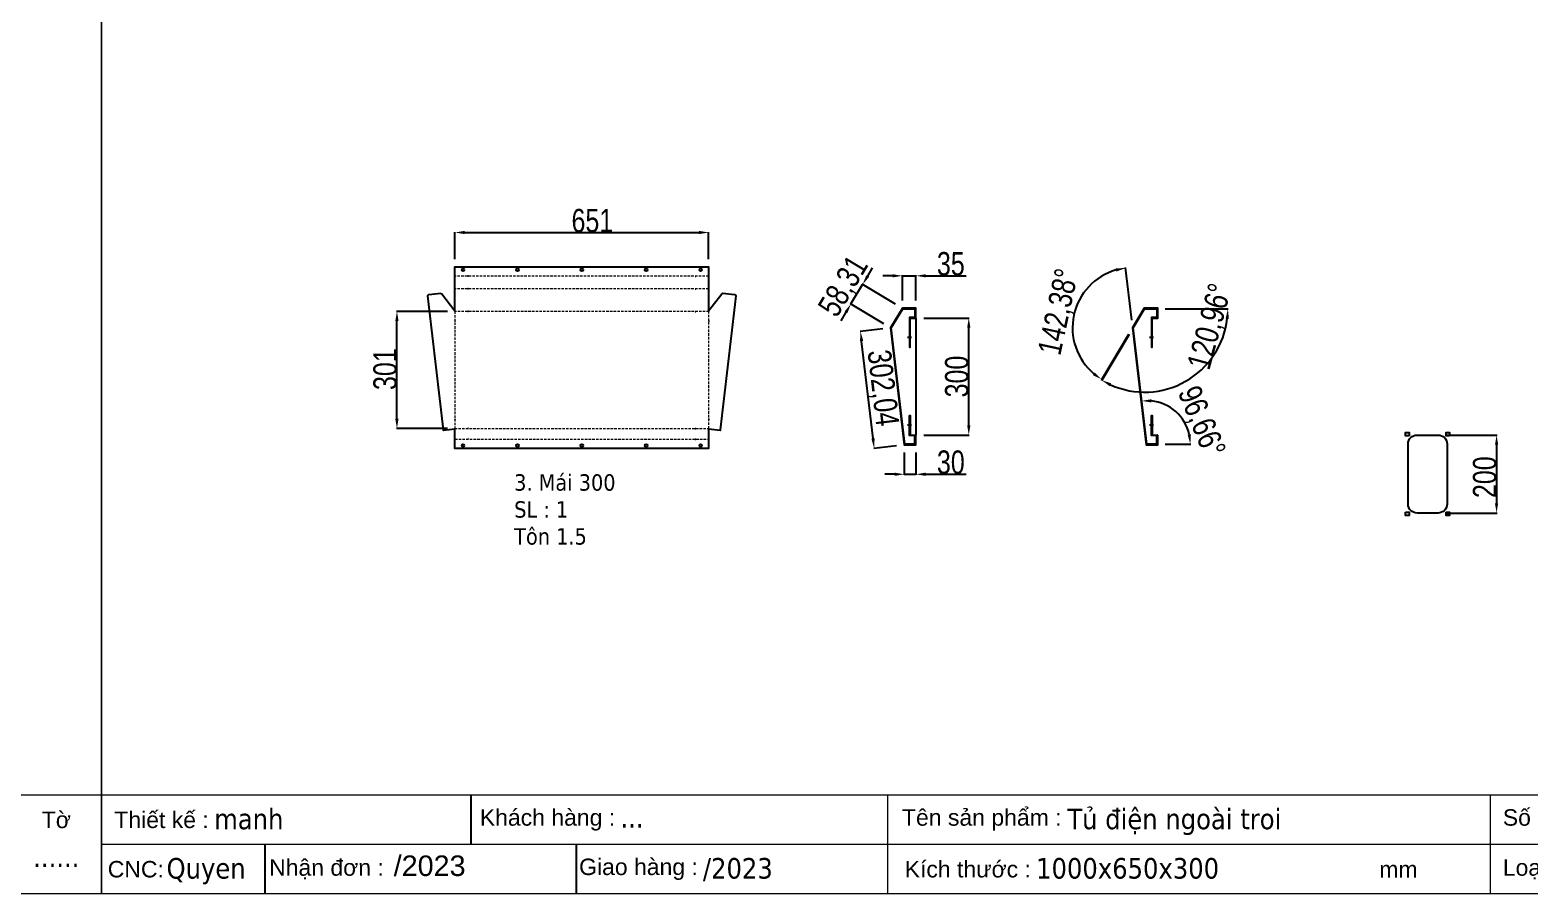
# Model space of a CAD drawing. Header units: inches. Extents: x 21 to 136330, y 8 to 58290.
# Drawn here: x 38993 to 42840, y 35034 to 37250 of the extents above; entities that cross this region are included whole.
import ezdxf
from ezdxf.enums import TextEntityAlignment as Align

# ---------------------------------------------------------------- set-up
doc = ezdxf.new("R2010")
doc.units = ezdxf.units.IN
doc.header["$MEASUREMENT"] = 0
doc.linetypes.add('HIDDEN', pattern=[9.525, 6.35, -3.175])
for name, color, linetype in [('0 KHUNG KT01', 7, 'Continuous'), ('@.0.DM. NÉT CHÍNH', 7, 'Continuous'), ('@.0.DM. NÉT CHÍNH @ 1', 7, 'Continuous')]:
    doc.layers.add(name, color=color, linetype=linetype)
doc.layers.add('0 TĂNG CỨNG', color=7, linetype='Continuous', lineweight=15)
doc.layers.add('@.0.DM. NÉT ĐỨT', color=8, linetype='HIDDEN', lineweight=9)
for name, color, linetype, transparency in [('@.0.DM. KÍCH THƯỚC', 8, 'Continuous', 0.2), ('@.0.DM. KÍCH THƯỚC @ 1', 8, 'Continuous', 0.2), ('@.DM. KÍCH THƯỚC', 8, 'Continuous', 0.2), ('@.DM. KÍCH THƯỚC @ 1', 8, 'Continuous', 0.2)]:
    doc.layers.add(name, color=color, linetype=linetype, transparency=transparency)
doc.styles.add('ARIAL', font='arial.ttf')
doc.styles.add('Note Text (ISO)', font='tahoma.ttf')
doc.styles.add('roman', font='roman.shx', dxfattribs={"width": 0.8})
doc.styles.add('Tahoma (Input Text)', font='tahoma.ttf')
doc.dimstyles.new('Kích thước Duy Mạnh', dxfattribs={"dimtxt": 30, "dimasz": 25, "dimexe": 1.25, "dimexo": 20, "dimtad": 1, "dimdec": 1, "dimtxsty": 'roman', "dimcen": 2.5, "dimclrd": 8, "dimclre": 8, "dimclrt": 2, "dimadec": 0, "dimazin": 0, "dimtfac": 1, "dimtdec": 1, "dimtix": 1, "dimtmove": 0, "dimatfit": 3, "dimfxl": 1, "dimtfillclr": 1, "dimarcsym": 0})

# ---------------------------------------------------------------- blocks, each defined once
blk = doc.blocks.new('KHUNG KT1')
at = {"color": 7}
for p, q in [((7128, -4752), (0, -4752)), ((2294.1, -4752), (2294.1, -5040)), ((4052.8, -4752), (4052.8, -5040)), ((4848, -4896), (0, -4896))]:
    blk.add_line(p, q, dxfattribs=at)
blk.add_lwpolyline([(0, 0), (7128, 0), (7128, -5040), (0, -5040)], close=True, dxfattribs=at)
at = {"layer": '0 KHUNG KT01'}
for p, q in [((1077.9, -4752), (1077.9, -4896)), ((476.3, -4896), (476.3, -5040)), ((1385.1, -4896), (1385.1, -5040))]:
    blk.add_line(p, q, dxfattribs=at)
at = {"color": 2, "char_height": 48, "style": 'ARIAL'}
for s, insert, width, attachment_point in [('  Thiết kế :', (0, -4824), 2202.321, 4), ('  Khách hàng :', (1066.9, -4824), 2202.321, 4), ('  Tên sản phẩm :', (2299.1, -4824), 2202.321, 4), ('  Số lượng :', (4052.8, -4824), 2202.321, 4), ('Tờ', (6996, -4824), 264, 5), ('CNC:', (18.2, -4968), 2202.321, 4), ('  Nhận đơn :', (451.9, -4968), 2202.321, 4), ('  Giao hàng :', (1356.7, -4968), 2202.321, 4), ('  Kích thước :', (2307, -4968), 2202.321, 4), ('  Loại tôn :', (4052.8, -4968), 2202.321, 4), ('mm', (3729.5, -4968), 2202.321, 4)]:
    blk.add_mtext(s, dxfattribs=dict(at, insert=insert, width=width, attachment_point=attachment_point))
at = {"color": 1, "style": 'Tahoma (Input Text)', "flags": 8}
for tag, p in [('#01', (328.9, -4851.1)), ('#03', (1514.7, -4846.3)), ('#05', (2819, -4851.1)), ('#07', (4424, -4851.1)), ('#09', (5172.9, -4851.1)), ('#02', (189.8, -4995.1)), ('#04', (1755.3, -4995.1)), ('#06', (2727.8, -4995.1)), ('#08', (4382.7, -4995.1)), ('#10', (5172.9, -4995.1))]:
    blk.add_attdef(tag, p, '', height=60, dxfattribs=at)
blk.add_attdef('#11', text='', height=60, dxfattribs=at).set_placement((6996, -4961.6), align=Align.CENTER)
at = {"layer": '0 TĂNG CỨNG', "color": 1, "style": 'ARIAL'}
blk.add_attdef('#12', (852.8, -4987.6), '', height=60, dxfattribs=at)
blk = doc.blocks.new('*D734')
at = {"layer": '@.0.DM. NÉT CHÍNH', "color": 8, "lineweight": -2, "transparency": 16777216}
for p, q in [((42627.1, 36211.3), (42758.3, 36211.3)), ((42627.1, 36011.3), (42758.3, 36011.3))]:
    blk.add_line(p, q, dxfattribs=at)
at = {"layer": '@.0.DM. NÉT CHÍNH', "lineweight": -2, "transparency": 16777216}
blk.add_line((42757.1, 36186.3), (42757.1, 36036.3), dxfattribs=at)
at = {"layer": '@.0.DM. NÉT CHÍNH', "transparency": 16777216}
for points in [[(42752.9, 36186.3), (42761.2, 36186.3), (42757.1, 36211.3)], [(42752.9, 36036.3), (42761.2, 36036.3), (42757.1, 36011.3)]]:
    blk.add_solid(points, dxfattribs=at)
at = {"layer": 'Defpoints', "color": 0, "transparency": 16777216}
for p in [(42607.1, 36211.3), (42607.1, 36011.3), (42757.1, 36011.3)]:
    blk.add_point(p, dxfattribs=at)
at = {"layer": '@.0.DM. NÉT CHÍNH', "color": 2, "transparency": 16777216, "insert": (42696.4, 36049.6), "char_height": 60, "attachment_point": 1, "rotation": 90, "style": 'roman'}
blk.add_mtext('200', dxfattribs=at)
blk = doc.blocks.new('*D859')
at = {"layer": '@.0.DM. KÍCH THƯỚC', "color": 8, "lineweight": -2, "transparency": 16777216}
for p, q in [((41237, 36166.3), (41237, 36109.4)), ((41267, 36166.3), (41267, 36109.4))]:
    blk.add_line(p, q, dxfattribs=at)
at = {"layer": '@.0.DM. KÍCH THƯỚC', "lineweight": -2, "transparency": 16777216}
for p, q in [((41212, 36110.7), (41187, 36110.7)), ((41237, 36110.7), (41267, 36110.7)), ((41292, 36110.7), (41395.9, 36110.7))]:
    blk.add_line(p, q, dxfattribs=at)
at = {"layer": '@.0.DM. KÍCH THƯỚC', "transparency": 16777216}
for points in [[(41212, 36114.8), (41212, 36106.5), (41237, 36110.7)], [(41292, 36114.8), (41292, 36106.5), (41267, 36110.7)]]:
    blk.add_solid(points, dxfattribs=at)
at = {"layer": 'Defpoints', "color": 0, "transparency": 16777216}
for p in [(41237, 36186.3), (41267, 36186.3), (41267, 36110.7)]:
    blk.add_point(p, dxfattribs=at)
at = {"layer": '@.0.DM. KÍCH THƯỚC', "color": 2, "transparency": 16777216, "insert": (41356.4, 36141.3), "char_height": 60, "attachment_point": 5, "style": 'roman'}
blk.add_mtext('30', dxfattribs=at)
blk = doc.blocks.new('*D860')
at = {"layer": '@.0.DM. KÍCH THƯỚC', "color": 8, "lineweight": -2, "transparency": 16777216}
for p, q in [((41287, 36511.3), (41403.7, 36511.3)), ((41287, 36211.3), (41403.7, 36211.3))]:
    blk.add_line(p, q, dxfattribs=at)
at = {"layer": '@.0.DM. KÍCH THƯỚC', "lineweight": -2, "transparency": 16777216}
blk.add_line((41402.5, 36236.3), (41402.5, 36486.3), dxfattribs=at)
at = {"layer": '@.0.DM. KÍCH THƯỚC', "transparency": 16777216}
for points in [[(41398.3, 36486.3), (41406.7, 36486.3), (41402.5, 36511.3)], [(41398.3, 36236.3), (41406.7, 36236.3), (41402.5, 36211.3)]]:
    blk.add_solid(points, dxfattribs=at)
at = {"layer": 'Defpoints', "color": 0, "transparency": 16777216}
for p in [(41267, 36511.3), (41402.5, 36511.3), (41267, 36211.3)]:
    blk.add_point(p, dxfattribs=at)
at = {"layer": '@.0.DM. KÍCH THƯỚC', "color": 2, "transparency": 16777216, "insert": (41371.9, 36361.3), "char_height": 60, "attachment_point": 5, "rotation": 90, "style": 'roman'}
blk.add_mtext('300', dxfattribs=at)
blk = doc.blocks.new('*D861')
at = {"layer": '@.0.DM. KÍCH THƯỚC', "color": 8, "lineweight": -2, "transparency": 16777216}
for p, q in [((41182.1, 36484), (41123.4, 36477.1)), ((41217.1, 36184), (41158.4, 36177.1))]:
    blk.add_line(p, q, dxfattribs=at)
at = {"layer": '@.0.DM. KÍCH THƯỚC', "lineweight": -2, "transparency": 16777216}
blk.add_line((41156.7, 36202.1), (41127.5, 36452.4), dxfattribs=at)
at = {"layer": '@.0.DM. KÍCH THƯỚC', "transparency": 16777216}
for points in [[(41131.6, 36452.9), (41123.4, 36452), (41124.6, 36477.3)], [(41160.8, 36202.6), (41152.6, 36201.6), (41159.6, 36177.3)]]:
    blk.add_solid(points, dxfattribs=at)
at = {"layer": 'Defpoints', "color": 0, "transparency": 16777216}
for p in [(41124.6, 36477.3), (41202, 36486.3), (41237, 36186.3)]:
    blk.add_point(p, dxfattribs=at)
at = {"layer": '@.0.DM. KÍCH THƯỚC', "color": 2, "transparency": 16777216, "insert": (41178.2, 36331.5), "char_height": 60, "attachment_point": 5, "rotation": 276.6543, "style": 'roman'}
blk.add_mtext('302,04', dxfattribs=at)
blk = doc.blocks.new('*D862')
at = {"layer": '@.0.DM. KÍCH THƯỚC', "lineweight": -2, "transparency": 16777216}
for p, q in [((41143, 36618.8), (41155.8, 36640.3)), ((41100.1, 36547.4), (41130.1, 36597.4)), ((41087.2, 36526), (41074.4, 36504.5))]:
    blk.add_line(p, q, dxfattribs=at)
at = {"layer": '@.0.DM. KÍCH THƯỚC', "color": 8, "lineweight": -2, "transparency": 16777216}
for p, q in [((41214.8, 36546.6), (41129, 36598.1)), ((41184.8, 36496.6), (41099, 36548.1))]:
    blk.add_line(p, q, dxfattribs=at)
at = {"layer": '@.0.DM. KÍCH THƯỚC', "transparency": 16777216}
for points in [[(41139.4, 36621), (41146.5, 36616.7), (41130.1, 36597.4)], [(41083.7, 36528.1), (41090.8, 36523.8), (41100.1, 36547.4)]]:
    blk.add_solid(points, dxfattribs=at)
at = {"layer": 'Defpoints', "color": 0, "transparency": 16777216}
for p in [(41130.1, 36597.4), (41232, 36536.3), (41202, 36486.3)]:
    blk.add_point(p, dxfattribs=at)
at = {"layer": '@.0.DM. KÍCH THƯỚC', "color": 2, "transparency": 16777216, "insert": (41083.9, 36591.1), "char_height": 60, "attachment_point": 5, "rotation": 59.036, "style": 'roman'}
blk.add_mtext('58,31', dxfattribs=at)
blk = doc.blocks.new('*D863')
at = {"layer": '@.0.DM. KÍCH THƯỚC', "lineweight": -2, "transparency": 16777216}
for p, q in [((41207, 36619.6), (41182, 36619.6)), ((41232, 36619.6), (41267, 36619.6)), ((41292, 36619.6), (41395.9, 36619.6))]:
    blk.add_line(p, q, dxfattribs=at)
at = {"layer": '@.0.DM. KÍCH THƯỚC', "color": 8, "lineweight": -2, "transparency": 16777216}
for p, q in [((41232, 36556.3), (41232, 36620.9)), ((41267, 36556.3), (41267, 36620.9))]:
    blk.add_line(p, q, dxfattribs=at)
at = {"layer": '@.0.DM. KÍCH THƯỚC', "transparency": 16777216}
for points in [[(41207, 36623.8), (41207, 36615.5), (41232, 36619.6)], [(41292, 36623.8), (41292, 36615.5), (41267, 36619.6)]]:
    blk.add_solid(points, dxfattribs=at)
at = {"layer": 'Defpoints', "color": 0, "transparency": 16777216}
for p in [(41232, 36619.6), (41232, 36536.3), (41267, 36536.3)]:
    blk.add_point(p, dxfattribs=at)
at = {"layer": '@.0.DM. KÍCH THƯỚC', "color": 2, "transparency": 16777216, "insert": (41356.4, 36650.2), "char_height": 60, "attachment_point": 5, "style": 'roman'}
blk.add_mtext('35', dxfattribs=at)
blk = doc.blocks.new('*D864')
at = {"layer": '@.0.DM. KÍCH THƯỚC', "color": 8, "lineweight": -2, "transparency": 16777216}
blk.add_line((41906.5, 36187.8), (41972.4, 36187.8), dxfattribs=at)
at = {"layer": '@.0.DM. KÍCH THƯỚC', "lineweight": -2, "transparency": 16777216}
blk.add_arc((41859.3, 36187.8), 111.8, 12.8393, 83.8228, dxfattribs=at)
at = {"layer": '@.0.DM. KÍCH THƯỚC', "transparency": 16777216}
for points in [[(41871.4, 36294.8), (41871.4, 36303.1), (41846.4, 36298.8)], [(41972.5, 36213.1), (41964.2, 36212.2), (41971.1, 36187.8)]]:
    blk.add_solid(points, dxfattribs=at)
at = {"layer": 'Defpoints', "color": 0, "transparency": 16777216}
for p in [(41824.5, 36485.9), (41907.6, 36288.6), (41859.3, 36187.8), (41859.3, 36187.8), (41886.5, 36187.8)]:
    blk.add_point(p, dxfattribs=at)
at = {"layer": '@.0.DM. KÍCH THƯỚC', "color": 2, "transparency": 16777216, "insert": (41996.3, 36244.2), "char_height": 60, "attachment_point": 5, "rotation": 292.3932, "style": 'roman'}
blk.add_mtext('96,66°', dxfattribs=at)
blk = doc.blocks.new('*D865')
at = {"layer": '@.0.DM. KÍCH THƯỚC', "color": 8, "lineweight": -2, "transparency": 16777216}
for p, q in [((41820.7, 36506.2), (41805, 36640.8)), ((41812.7, 36469.1), (41742.9, 36352.9))]:
    blk.add_line(p, q, dxfattribs=at)
at = {"layer": '@.0.DM. KÍCH THƯỚC', "lineweight": -2, "transparency": 16777216}
blk.add_arc((41823, 36486.3), 154.3, 105.9456, 229.7446, dxfattribs=at)
at = {"layer": '@.0.DM. KÍCH THƯỚC', "transparency": 16777216}
for points in [[(41779.8, 36638.8), (41781.4, 36630.6), (41805.1, 36639.6)], [(41725.7, 36371.9), (41720.8, 36365.1), (41743.6, 36354)]]:
    blk.add_solid(points, dxfattribs=at)
at = {"layer": 'Defpoints', "color": 0, "transparency": 16777216}
for p in [(41697.9, 36576.8), (41853, 36536.3), (41823, 36486.3), (41823, 36486.3), (41858, 36186.3)]:
    blk.add_point(p, dxfattribs=at)
at = {"layer": '@.0.DM. KÍCH THƯỚC', "color": 2, "transparency": 16777216, "insert": (41636.6, 36526.4), "char_height": 60, "attachment_point": 5, "rotation": 77.8451, "style": 'roman'}
blk.add_mtext('142,38°', dxfattribs=at)
blk = doc.blocks.new('*D866')
at = {"layer": '@.0.DM. KÍCH THƯỚC', "color": 8, "lineweight": -2, "transparency": 16777216}
for p, q in [((41906.5, 36534.8), (42068.6, 36534.8)), ((41814.2, 36468.8), (41743.3, 36350.6))]:
    blk.add_line(p, q, dxfattribs=at)
at = {"layer": '@.0.DM. KÍCH THƯỚC', "lineweight": -2, "transparency": 16777216}
blk.add_arc((41853.8, 36534.8), 213.5, 245.7474, 353.2886, dxfattribs=at)
at = {"layer": '@.0.DM. KÍCH THƯỚC', "transparency": 16777216}
for points in [[(42061.8, 36510.1), (42070.1, 36509.6), (42067.4, 36534.8)], [(41764.2, 36336.4), (41768, 36343.8), (41744, 36351.7)]]:
    blk.add_solid(points, dxfattribs=at)
at = {"layer": 'Defpoints', "color": 0, "transparency": 16777216}
for p in [(41853.8, 36534.8), (41853.8, 36534.8), (41886.5, 36534.8), (41824.5, 36485.9), (41888.5, 36324.1)]:
    blk.add_point(p, dxfattribs=at)
at = {"layer": '@.0.DM. KÍCH THƯỚC', "color": 2, "transparency": 16777216, "insert": (42024.9, 36488.5), "char_height": 60, "attachment_point": 5, "rotation": 74.8615, "style": 'roman'}
blk.add_mtext('120,96°', dxfattribs=at)
blk = doc.blocks.new('*D895')
at = {"layer": '@.DM. KÍCH THƯỚC', "color": 8, "lineweight": -2, "transparency": 16777216}
for p, q in [((40064.8, 36528.5), (39933.6, 36528.5)), ((40064.8, 36227.9), (39933.6, 36227.9))]:
    blk.add_line(p, q, dxfattribs=at)
at = {"layer": '@.DM. KÍCH THƯỚC', "lineweight": -2, "transparency": 16777216}
blk.add_line((39934.8, 36252.9), (39934.8, 36503.5), dxfattribs=at)
at = {"layer": '@.DM. KÍCH THƯỚC', "transparency": 16777216}
for points in [[(39930.7, 36503.5), (39939, 36503.5), (39934.8, 36528.5)], [(39930.7, 36252.9), (39939, 36252.9), (39934.8, 36227.9)]]:
    blk.add_solid(points, dxfattribs=at)
at = {"layer": 'Defpoints', "color": 0, "transparency": 16777216}
for p in [(39934.8, 36528.5), (40084.8, 36528.5), (40084.8, 36227.9)]:
    blk.add_point(p, dxfattribs=at)
at = {"layer": '@.DM. KÍCH THƯỚC', "color": 2, "transparency": 16777216, "insert": (39874.2, 36326.7), "char_height": 60, "attachment_point": 1, "rotation": 90, "style": 'roman'}
blk.add_mtext('301', dxfattribs=at)
blk = doc.blocks.new('*D896')
at = {"layer": '@.DM. KÍCH THƯỚC', "color": 8, "lineweight": -2, "transparency": 16777216}
for p, q in [((40083.8, 36662.7), (40083.8, 36731.9)), ((40734.8, 36662.7), (40734.8, 36731.9))]:
    blk.add_line(p, q, dxfattribs=at)
at = {"layer": '@.DM. KÍCH THƯỚC', "lineweight": -2, "transparency": 16777216}
blk.add_line((40108.8, 36730.7), (40709.8, 36730.7), dxfattribs=at)
at = {"layer": '@.DM. KÍCH THƯỚC', "transparency": 16777216}
for points in [[(40108.8, 36734.8), (40108.8, 36726.5), (40083.8, 36730.7)], [(40709.8, 36734.8), (40709.8, 36726.5), (40734.8, 36730.7)]]:
    blk.add_solid(points, dxfattribs=at)
at = {"layer": 'Defpoints', "color": 0, "transparency": 16777216}
for p in [(40734.8, 36730.7), (40083.8, 36642.7), (40734.8, 36642.7)]:
    blk.add_point(p, dxfattribs=at)
at = {"layer": '@.DM. KÍCH THƯỚC', "color": 2, "transparency": 16777216, "insert": (40382.9, 36791.3), "char_height": 60, "attachment_point": 1, "style": 'roman'}
blk.add_mtext('651', dxfattribs=at)

msp = doc.modelspace()

# ---------------------------------------------------------------- linework, layer by layer
at = {"layer": '@.0.DM. NÉT CHÍNH', "color": 1}
for p, q in [((40118.1087, 36618.967), (40116.6087, 36618.967)), ((40700.5249, 36618.967), (40702.0249, 36618.967)), ((40118.3369, 36585.8563), (40116.8369, 36585.8563)), ((40700.2966, 36585.8563), (40701.7966, 36585.8563)), ((40118.354, 36528.4797), (40116.854, 36528.4797)), ((40700.2796, 36528.4797), (40701.7796, 36528.4797)), ((40083.1203, 36504.2769), (40083.1203, 36502.7769)), ((40735.5132, 36504.2769), (40735.5132, 36502.7769)), ((41255.7174, 36461.2899), (41245.5656, 36461.2899)), ((41876.7292, 36461.2899), (41866.5773, 36461.2899)), ((40083.1203, 36252.9276), (40083.1203, 36251.4276)), ((40735.5132, 36252.9276), (40735.5132, 36251.4276)), ((40118.354, 36227.8516), (40116.854, 36227.8516)), ((40700.2796, 36227.8516), (40701.7796, 36227.8516)), ((41255.7174, 36236.2891), (41245.5656, 36236.2891)), ((41876.7292, 36236.2891), (41866.5773, 36236.2891)), ((40118.354, 36200.2543), (40116.854, 36200.2543)), ((40700.2796, 36200.2543), (40701.7796, 36200.2543))]:
    msp.add_line(p, q, dxfattribs=at)
at = {"layer": '@.0.DM. NÉT CHÍNH'}
for p, q in [((40083.8168, 36529.4834), (40083.8168, 36528.5004)), ((40734.8168, 36529.4834), (40734.8168, 36528.5004)), ((41266.9673, 36511.2899), (41266.9673, 36211.2891)), ((40083.8168, 36226.7199), (40083.8168, 36227.8167)), ((40734.8168, 36226.7199), (40734.8168, 36227.8167)), ((41266.9661, 36211.2891), (41265.4661, 36211.2891)), ((41887.9778, 36211.2891), (41886.4778, 36211.2891))]:
    msp.add_line(p, q, dxfattribs=at)
msp.add_lwpolyline([(40083.8168, 36529.5802), (40083.8168, 36642.6983), (40734.8168, 36642.6983), (40734.8168, 36529.5802), (40768.7665, 36573.633, -0.263446003), (40771.4905, 36574.7815), (40801.5877, 36571.2693, -0.414213562), (40804.2198, 36567.9418), (40801.6698, 36546.0901), (40764.1812, 36224.763), (40764.0073, 36223.2731), (40734.8168, 36226.6815), (40734.8168, 36176.5578), (40083.8168, 36176.5578), (40083.8168, 36226.6815), (40054.6263, 36223.2731), (40054.4523, 36224.763), (40016.9638, 36546.0901), (40014.4138, 36567.9418, -0.414213562), (40017.0458, 36571.2693), (40047.1431, 36574.7815, -0.263446003), (40049.867, 36573.633)], format="xyb", close=True, dxfattribs=at)
for points in [[(41265.4661, 36211.2891), (41265.4661, 36187.7891), (41238.3315, 36187.7891), (41203.5064, 36485.9401), (41232.8166, 36534.7899), (41265.4673, 36534.7899), (41265.4673, 36511.2899), (41266.9673, 36511.2899), (41266.9673, 36536.2899), (41231.9673, 36536.2899), (41201.9669, 36486.2896), (41236.9661, 36186.2891), (41266.9661, 36186.2891), (41266.9661, 36211.2891)], [(41886.4778, 36211.2891), (41886.4778, 36187.7891), (41859.3432, 36187.7891), (41824.5182, 36485.9401), (41853.8284, 36534.7899), (41886.4791, 36534.7899), (41886.4791, 36511.2899), (41887.9791, 36511.2899), (41887.9791, 36536.2899), (41852.9791, 36536.2899), (41822.9786, 36486.2896), (41857.9778, 36186.2891), (41887.9778, 36186.2891), (41887.9778, 36211.2891)]]:
    msp.add_lwpolyline(points, dxfattribs=at)
for points in [[(41265.4661, 36511.2899), (41265.4661, 36531.2899), (41263.9661, 36531.2899), (41263.9661, 36512.7899), (41250.4661, 36512.7899), (41250.4661, 36436.2899), (41251.9661, 36436.2899), (41251.9661, 36511.2899)], [(41886.4778, 36511.2899), (41886.4778, 36531.2899), (41884.9778, 36531.2899), (41884.9778, 36512.7899), (41871.4778, 36512.7899), (41871.4778, 36436.2899), (41872.9778, 36436.2899), (41872.9778, 36511.2899)], [(41265.4661, 36211.2891), (41265.4661, 36191.2891), (41263.9661, 36191.2891), (41263.9661, 36209.7891), (41250.4661, 36209.7891), (41250.4661, 36261.2891), (41251.9661, 36261.2891), (41251.9661, 36211.2891)], [(41886.4778, 36211.2891), (41886.4778, 36191.2891), (41884.9778, 36191.2891), (41884.9778, 36209.7891), (41871.4778, 36209.7891), (41871.4778, 36261.2891), (41872.9778, 36261.2891), (41872.9778, 36211.2891)]]:
    msp.add_lwpolyline(points, close=True, dxfattribs=at)
at = {"layer": '@.0.DM. NÉT CHÍNH', "color": 2}
for points in [[(42532.5638, 36208.8063), (42523.5638, 36208.8063), (42523.5638, 36217.8063), (42532.5638, 36217.8063)], [(42636.5638, 36208.8063), (42627.5638, 36208.8063), (42627.5638, 36217.8063), (42636.5638, 36217.8063)], [(42523.5638, 36013.8063), (42532.5638, 36013.8063), (42532.5638, 36004.8063), (42523.5638, 36004.8063)], [(42627.5638, 36013.8063), (42636.5638, 36013.8063), (42636.5638, 36004.8063), (42627.5638, 36004.8063)]]:
    msp.add_lwpolyline(points, close=True, dxfattribs=at)
msp.add_lwpolyline([(42553.0638, 36211.3063), (42607.0638, 36211.3063, -0.414213562), (42630.0638, 36188.3063), (42630.0638, 36034.3063, -0.414213562), (42607.0638, 36011.3063), (42553.0638, 36011.3063, -0.414213562), (42530.0638, 36034.3063), (42530.0638, 36188.3063, -0.414213562)], format="xyb", close=True, dxfattribs=at)
at = {"layer": '@.0.DM. NÉT CHÍNH'}
for centre in [(40104.3168, 36634.6983), (40244.3168, 36634.6983), (40409.3168, 36634.6983), (40574.3168, 36634.6983), (40714.3168, 36634.6983), (40104.3168, 36184.5578), (40244.3168, 36184.5578), (40409.3168, 36184.5578), (40574.3168, 36184.5578), (40714.3168, 36184.5578)]:
    msp.add_circle(centre, 3.5, dxfattribs=at)
at = {"layer": '@.0.DM. NÉT ĐỨT'}
for p, q in [((40734.8168, 36619.0019), (40083.8168, 36619.0019)), ((40734.8168, 36585.8912), (40083.8168, 36585.8912)), ((40083.8168, 36200.2543), (40734.8168, 36200.2543))]:
    msp.add_line(p, q, dxfattribs=at)
msp.add_lwpolyline([(40083.1203, 36528.4797), (40083.1203, 36227.8516), (40735.5132, 36227.8516), (40735.5132, 36528.4797)], close=True, dxfattribs=at)

# ---------------------------------------------------------------- block references
at = {"layer": '0 TĂNG CỨNG', "color": 1}
ref = msp.add_blockref('KHUNG KT1', (32909.0457, 39465.8614), dxfattribs=dict(at, xscale=0.8792977987369557, yscale=0.8792977987369557, zscale=0.8792977987369557))
ref.add_attrib('#11', '......', dxfattribs={"layer": '0', "color": 1, "height": 52.75787, "style": 'Tahoma (Input Text)'}).set_placement((39060.5988, 35103.1069), align=Align.CENTER)
ref = msp.add_blockref('KHUNG KT1', (39176.6804, 39465.8614), dxfattribs=dict(at, xscale=0.8792977987369557, yscale=0.8792977987369557, zscale=0.8792977987369557))
ref.add_attrib('#12', '/2023', (39926.5891, 35080.2708), dxfattribs={"color": 1, "height": 52.75787, "style": 'ARIAL'})
ref.add_attrib('#01', 'manh', (39465.9064, 35200.3346), dxfattribs={"layer": '0', "color": 1, "height": 52.75787, "style": 'Tahoma (Input Text)'})
ref.add_attrib('#03', '...', (40508.5689, 35204.4995), dxfattribs={"layer": '0', "color": 1, "height": 52.75787, "style": 'Tahoma (Input Text)'})
ref.add_attrib('#04', '/2023', (40720.1144, 35073.7157), dxfattribs={"layer": '0', "color": 1, "height": 52.75787, "style": 'Tahoma (Input Text)'})
ref.add_attrib('#05', 'Tủ điện ngoài troi', (41655.4289, 35200.3346), dxfattribs={"layer": '0', "color": 1, "height": 52.757868, "style": 'Tahoma (Input Text)'})
ref.add_attrib('#06', '1000x650x300', (41575.266, 35073.7157), dxfattribs={"layer": '0', "color": 1, "height": 52.757868, "style": 'Tahoma (Input Text)'})
ref.add_attrib('#02', 'Quyen', (39343.559, 35073.7157), dxfattribs={"layer": '0', "color": 1, "height": 52.75787, "style": 'Tahoma (Input Text)'})

# ---------------------------------------------------------------- texts
at = {"layer": '@.0.DM. NÉT CHÍNH', "color": 2, "insert": (40235.7361, 36110.6041), "char_height": 41.999999, "width": 551.411705, "attachment_point": 1, "line_spacing_factor": 0.987884, "style": 'Note Text (ISO)'}
msp.add_mtext('\\fTahoma|b0|i0;3. Mái 300\\P\\fTahoma|b0|i0;SL : 1\\P\\fTahoma|b0|i0;Tôn 1.5', dxfattribs=at)

# ---------------------------------------------------------------- dimensions: what is measured, and where the dimension line sits
at = {"layer": '@.0.DM. KÍCH THƯỚC @ 1'}
for p1, p2, distance, picture, middle in [((41201.9669, 36486.2896), (41231.9673, 36536.2899), 118.7904, '*D862', (41083.9448, 36591.1039)), ((41236.9661, 36186.2891), (41201.9669, 36486.2896), 77.8824, '*D861', (41178.2032, 36331.4755))]:
    dim = msp.add_aligned_dim(p1=p1, p2=p2, distance=distance, dimstyle='Kích thước Duy Mạnh', override={"dimscale": 1, "dimtxt": 60, "dimdec": 2, "dimclrd": 256, "dimadec": 2, "dimtdec": 2, "dimtix": 1, "dimtofl": 1, "dimtmove": 0, "dimatfit": 3}, dxfattribs=at)
    dim.commit()
    dim.dimension.update_dxf_attribs({"geometry": picture, "text_midpoint": middle})
for base, p1, p2, picture, middle, dimtype in [((41231.9673, 36619.6202), (41266.9673, 36536.2899), (41231.9673, 36536.2899), '*D863', (41356.4495, 36619.6202), 129), ((41266.9661, 36110.6721), (41236.9661, 36186.2891), (41266.9661, 36186.2891), '*D859', (41356.4482, 36110.6721), 128)]:
    dim = msp.add_linear_dim(base=base, p1=p1, p2=p2, angle=180, dimstyle='Kích thước Duy Mạnh', override={"dimscale": 1, "dimtxt": 60, "dimdec": 2, "dimclrd": 256, "dimadec": 2, "dimtdec": 2, "dimtix": 1, "dimtofl": 1, "dimtmove": 0, "dimatfit": 3}, dxfattribs=at)
    dim.commit()
    dim.dimension.update_dxf_attribs({"geometry": picture, "text_midpoint": middle, "dimtype": dimtype})
dim = msp.add_angular_dim_2l(base=(41697.9389, 36576.754), line1=((41822.9786, 36486.2896), (41857.9778, 36186.2891)), line2=((41852.9791, 36536.2899), (41822.9786, 36486.2896)), dimstyle='Kích thước Duy Mạnh', override={"dimscale": 1, "dimtxt": 60, "dimdec": 2, "dimclrd": 256, "dimadec": 2, "dimtdec": 2, "dimtix": 1, "dimtofl": 1, "dimtmove": 0, "dimatfit": 3}, dxfattribs=at)
dim.commit()
dim.dimension.update_dxf_attribs({"geometry": '*D865', "text_midpoint": (41636.5807, 36526.4367)})
for base, line1, line2, picture, middle in [((41888.5496, 36324.0826), ((41853.8284, 36534.7899), (41886.4791, 36534.7899)), ((41824.5182, 36485.9401), (41853.8284, 36534.7899)), '*D866', (42059.9666, 36479.0209)), ((41907.5761, 36288.6459), ((41859.3432, 36187.7891), (41824.5182, 36485.9401)), ((41886.4778, 36187.7891), (41859.3432, 36187.7891)), '*D864', (41962.7095, 36230.3793))]:
    dim = msp.add_angular_dim_2l(base=base, line1=line1, line2=line2, dimstyle='Kích thước Duy Mạnh', override={"dimscale": 1, "dimtxt": 60, "dimdec": 2, "dimclrd": 256, "dimadec": 2, "dimtdec": 2, "dimtix": 1, "dimtofl": 1, "dimtmove": 0, "dimatfit": 3}, dxfattribs=at)
    dim.commit()
    dim.dimension.update_dxf_attribs({"geometry": picture, "text_midpoint": middle, "dimtype": 130})
dim = msp.add_linear_dim(base=(41402.4913, 36511.2899), p1=(41266.9661, 36211.2891), p2=(41266.9673, 36511.2899), angle=90, dimstyle='Kích thước Duy Mạnh', override={"dimscale": 1, "dimtxt": 60, "dimdec": 2, "dimclrd": 256, "dimadec": 2, "dimtdec": 2, "dimtix": 1, "dimtofl": 1, "dimtmove": 0, "dimatfit": 3}, dxfattribs=at)
dim.commit()
dim.dimension.update_dxf_attribs({"geometry": '*D860', "text_midpoint": (41371.8663, 36361.2895)})
at = {"layer": '@.0.DM. NÉT CHÍNH @ 1', "color": 2}
dim = msp.add_linear_dim(base=(42757.0638, 36011.3063), p1=(42607.0638, 36211.3063), p2=(42607.0638, 36011.3063), angle=270, dimstyle='Kích thước Duy Mạnh', override={"dimscale": 1, "dimtxt": 60, "dimdec": 0, "dimclrd": 256, "dimtdec": 0, "dimtix": 1, "dimtofl": 0, "dimtmove": 0, "dimatfit": 1}, dxfattribs=at)
dim.commit()
dim.dimension.update_dxf_attribs({"geometry": '*D734', "text_midpoint": (42757.0638, 36111.3063), "dimtype": 128})
at = {"layer": '@.DM. KÍCH THƯỚC @ 1', "color": 0}
for base, p1, p2, angle, picture, middle in [((40734.8168, 36730.6794), (40083.8168, 36642.6983), (40734.8168, 36642.6983), 180, '*D896', (40434.3168, 36730.6794)), ((39934.8168, 36528.4797), (40084.8168, 36227.8516), (40084.8168, 36528.4797), 270, '*D895', (39934.8168, 36378.1656))]:
    dim = msp.add_linear_dim(base=base, p1=p1, p2=p2, angle=angle, dimstyle='Kích thước Duy Mạnh', override={"dimscale": 1, "dimtxt": 60, "dimdec": 0, "dimclrd": 256, "dimtdec": 0, "dimtix": 1, "dimtofl": 0, "dimtmove": 0, "dimatfit": 1}, dxfattribs=at)
    dim.commit()
    dim.dimension.update_dxf_attribs({"geometry": picture, "text_midpoint": middle, "dimtype": 128})

doc.saveas('drawing.dxf')
